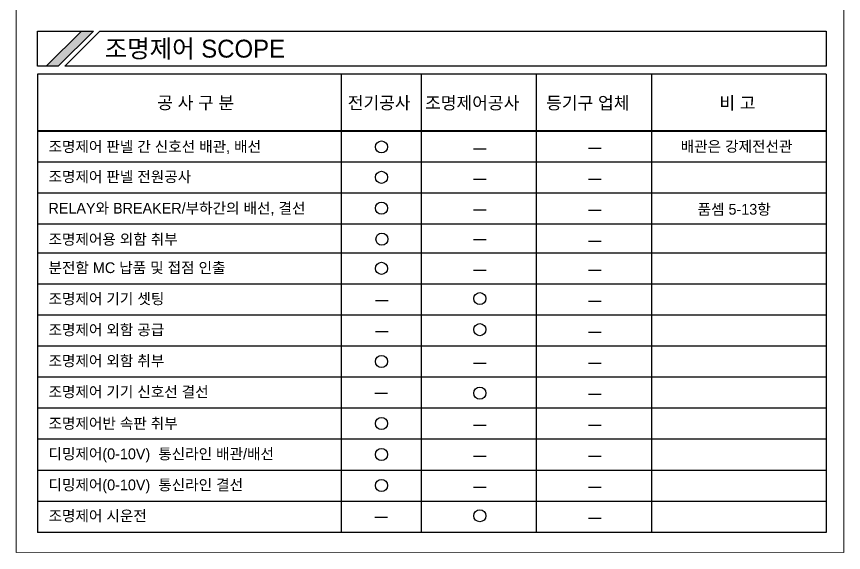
# Model space of a CAD drawing. Header units: millimetres. Extents: x 1282755 to 1285234, y -1758265 to -1757672.
# Drawn here: x 1284126.3 to 1284256.5, y -1757989.5 to -1757905.2 of the extents above; entities that cross this region are included whole.
import ezdxf
from ezdxf.enums import TextEntityAlignment as Align

# ---------------------------------------------------------------- set-up
doc = ezdxf.new("R2010")
doc.units = ezdxf.units.MM
doc.layers.add('MR', color=7, linetype='Continuous')
doc.styles.add('새굴림', font='NGULIM.TTF')

msp = doc.modelspace()

# ---------------------------------------------------------------- linework, layer by layer
at = {"layer": 'MR'}
msp.add_lwpolyline([(1284126.3, -1757820.83), (1284256.49, -1757820.83), (1284256.49, -1757989.52), (1284126.3, -1757989.52)], close=True, dxfattribs=at)

# ---------------------------------------------------------------- next in the draw order: wipeouts: each hides what was drawn before it
msp.add_wipeout([(1284126.3, -1757820.83), (1284256.49, -1757820.83), (1284256.49, -1757989.52), (1284126.3, -1757989.52)]).dxf.layer = 'MR'

# ---------------------------------------------------------------- next in the draw order: hatches: boundary and pattern name
at = {"layer": 'MR', "linetype": 'Continuous'}
msp.add_hatch(color=256, dxfattribs=at).paths.add_polyline_path([(1284138.41, -1757907.47), (1284136.53, -1757907.47), (1284130.99, -1757913), (1284132.87, -1757913)])

# ---------------------------------------------------------------- next in the draw order: linework, layer by layer
for p, q in [((1284253.79, -1757914.27), (1284129.62, -1757914.27)), ((1284129.62, -1757914.27), (1284129.62, -1757986.36)), ((1284177.41, -1757914.27), (1284177.41, -1757986.36)), ((1284190.01, -1757914.27), (1284190.01, -1757986.36)), ((1284208.13, -1757914.27), (1284208.13, -1757986.36)), ((1284226.25, -1757914.27), (1284226.25, -1757986.36)), ((1284253.79, -1757914.27), (1284253.79, -1757986.36)), ((1284129.62, -1757923.1), (1284253.79, -1757923.1)), ((1284129.62, -1757923.21), (1284253.79, -1757923.21)), ((1284253.79, -1757928.09), (1284129.62, -1757928.09)), ((1284253.79, -1757932.97), (1284129.62, -1757932.97)), ((1284253.79, -1757937.85), (1284129.62, -1757937.85)), ((1284253.79, -1757942.43), (1284129.62, -1757942.43)), ((1284253.79, -1757947.31), (1284129.62, -1757947.31)), ((1284253.79, -1757947.31), (1284129.62, -1757947.31)), ((1284253.79, -1757952.19), (1284129.62, -1757952.19)), ((1284253.79, -1757957.07), (1284129.62, -1757957.07)), ((1284253.79, -1757961.95), (1284129.62, -1757961.95)), ((1284253.79, -1757961.95), (1284129.62, -1757961.95)), ((1284253.79, -1757966.83), (1284129.62, -1757966.83)), ((1284253.79, -1757971.71), (1284129.62, -1757971.71)), ((1284253.79, -1757976.6), (1284129.62, -1757976.6)), ((1284253.79, -1757981.48), (1284129.62, -1757981.48)), ((1284253.79, -1757981.48), (1284129.62, -1757981.48)), ((1284253.79, -1757986.36), (1284129.62, -1757986.36))]:
    msp.add_line(p, q, dxfattribs=at)
at = {"layer": 'MR', "color": 4, "linetype": 'Continuous'}
for p, q in [((1284216.36, -1757925.87), (1284218.34, -1757925.87)), ((1284198.24, -1757925.98), (1284200.22, -1757925.98)), ((1284198.24, -1757930.75), (1284200.22, -1757930.75)), ((1284216.36, -1757930.75), (1284218.34, -1757930.75)), ((1284198.24, -1757935.62), (1284200.22, -1757935.62)), ((1284216.36, -1757935.63), (1284218.34, -1757935.63)), ((1284198.24, -1757940.26), (1284200.22, -1757940.26)), ((1284216.36, -1757940.52), (1284218.34, -1757940.52)), ((1284198.24, -1757945.09), (1284200.22, -1757945.09)), ((1284216.36, -1757945.09), (1284218.34, -1757945.09)), ((1284182.81, -1757949.84), (1284184.8, -1757949.84)), ((1284216.36, -1757949.97), (1284218.34, -1757949.97)), ((1284182.81, -1757954.72), (1284184.8, -1757954.72)), ((1284216.36, -1757954.85), (1284218.34, -1757954.85)), ((1284198.24, -1757959.73), (1284200.22, -1757959.73)), ((1284216.36, -1757959.73), (1284218.34, -1757959.73)), ((1284182.73, -1757964.45), (1284184.72, -1757964.45)), ((1284216.36, -1757964.61), (1284218.34, -1757964.61)), ((1284198.24, -1757969.5), (1284200.22, -1757969.5)), ((1284216.36, -1757969.5), (1284218.34, -1757969.5)), ((1284198.24, -1757974.38), (1284200.22, -1757974.38)), ((1284216.36, -1757974.38), (1284218.34, -1757974.38)), ((1284198.24, -1757979.26), (1284200.22, -1757979.26)), ((1284216.36, -1757979.26), (1284218.34, -1757979.26)), ((1284182.73, -1757983.97), (1284184.72, -1757983.97)), ((1284216.36, -1757984.14), (1284218.34, -1757984.14))]:
    msp.add_line(p, q, dxfattribs=at)
at = {"layer": 'MR', "linetype": 'Continuous'}
for points in [[(1284138.41, -1757907.47), (1284132.87, -1757913), (1284129.62, -1757913), (1284129.62, -1757907.47), (1284138.41, -1757907.47)], [(1284130.99, -1757913), (1284136.53, -1757907.47)]]:
    msp.add_lwpolyline(points, dxfattribs=at)
msp.add_lwpolyline([(1284253.79, -1757913), (1284133.91, -1757913), (1284139.44, -1757907.47), (1284253.79, -1757907.47)], close=True, dxfattribs=at)
at = {"layer": 'MR', "color": 4, "linetype": 'Continuous'}
for centre in [(1284183.77, -1757925.7), (1284183.77, -1757930.48), (1284183.77, -1757935.34), (1284183.83, -1757940.21), (1284183.77, -1757944.81), (1284199.25, -1757949.57), (1284199.25, -1757954.45), (1284183.77, -1757959.46), (1284199.25, -1757964.44), (1284183.77, -1757969.22), (1284183.77, -1757974.1), (1284183.77, -1757978.98), (1284199.25, -1757983.74)]:
    msp.add_circle(centre, 0.951, dxfattribs=at)

# ---------------------------------------------------------------- next in the draw order: texts
at = {"layer": 'MR', "color": 4, "linetype": 'Continuous', "style": '새굴림'}
msp.add_text('조명제어 SCOPE', height=2.818, dxfattribs=at).set_placement((1284140.19, -1757910.23), align=Align.MIDDLE_LEFT)
for s, height, p in [('공 사 구 분', 1.972, (1284148.46, -1757919.73)), ('전기공사', 1.972, (1284178.44, -1757919.74)), ('조명제어공사', 1.972, (1284190.62, -1757919.76)), ('등기구 업체', 1.972, (1284209.69, -1757919.76)), ('비 고', 1.972, (1284236.96, -1757919.77)), ('조명제어 판넬 간 신호선 배관, 배선', 1.6906, (1284131.33, -1757926.49)), ('배관은 강제전선관', 1.691, (1284230.86, -1757926.45)), ('조명제어 판넬 전원공사', 1.6906, (1284131.33, -1757931.22)), ('RELAY와 BREAKER/부하간의 배선, 결선', 1.6906, (1284131.33, -1757936.19)), ('품셈 5-13항', 1.691, (1284233.52, -1757936.36)), ('조명제어용 외함 취부', 1.6906, (1284131.33, -1757941.08)), ('분전함 MC 납품 및 접점 인출', 1.6906, (1284131.33, -1757945.55)), ('조명제어 기기 셋팅', 1.691, (1284131.33, -1757950.44)), ('조명제어 외함 공급', 1.691, (1284131.33, -1757955.32)), ('조명제어 외함 취부', 1.691, (1284131.33, -1757960.2)), ('조명제어 기기 신호선 결선', 1.6906, (1284131.33, -1757965.08)), ('조명제어반 속판 취부', 1.6906, (1284131.33, -1757970.05)), ('디밍제어(0-10V)  통신라인 배관/배선', 1.6906, (1284131.33, -1757974.85)), ('디밍제어(0-10V)  통신라인 결선', 1.6906, (1284131.33, -1757979.73)), ('조명제어 시운전', 1.691, (1284131.33, -1757984.61))]:
    msp.add_text(s, height=height, dxfattribs=at).set_placement(p)

doc.saveas('drawing.dxf')
